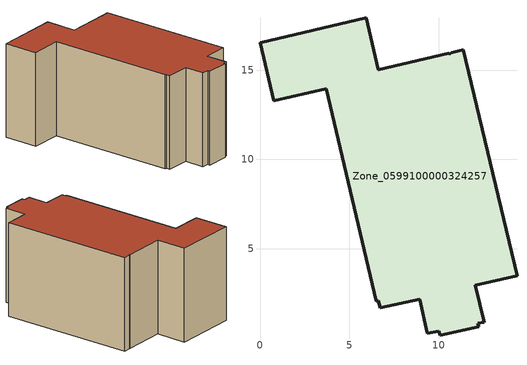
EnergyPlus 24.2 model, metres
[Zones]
Zone_0599100000324257
 floor ground (C_G): 9.38,0.27 8.93,2.18 6.73,1.69 6.63,2.08 6.52,2.05 3.7,13.97 0.78,13.28 0,16.54 5.95,17.95 6.63,15.03 10.58,15.96 10.64,15.89 10.71,15.99 11.38,16.15 14.39,3.5 12.06,2.95 12.55,0.89 12.21,0.82 12.26,0.64 10.09,0.15 10.01,0.4 z0
 wall outside (C_F): 14.39,3.5 11.38,16.15 10.71,15.99 10.64,15.89 10.58,15.96 6.63,15.03 5.95,17.95 0,16.54 0.78,13.28 3.7,13.97 6.52,2.05 6.63,2.08 6.73,1.69 8.93,2.18 9.38,0.27 10.01,0.4 10.09,0.15 12.26,0.64 12.21,0.82 12.55,0.89 12.06,2.95 14.39,3.5 z0:9.1
 roof outside (C_R): 12.26,0.64 12.21,0.82 12.55,0.89 12.06,2.95 14.39,3.5 11.38,16.15 10.71,15.99 10.64,15.89 10.58,15.96 6.63,15.03 5.95,17.95 0,16.54 0.78,13.28 3.7,13.97 6.52,2.05 6.63,2.08 6.73,1.69 8.93,2.18 9.38,0.27 10.01,0.4 10.09,0.15 z9.1
[BUILDING]
Pand.0599100000324257: North Axis=0; Terrain=City; Loads Convergence Tolerance Value=0.04; Temperature Convergence Tolerance Value=0.4; Solar Distribution=FullExterior; Maximum Number of Warmup Days=25; Minimum Number of Warmup Days=1
[Site:Location]
Rotterdam.The.Hague.AP_ZH_NLD Design_Conditions: Latitude=51.96; Longitude=4.45; Time Zone=1; Elevation=-4.5
[SITE:GROUNDTEMPERATURE:BUILDINGSURFACE]
18, 18, 18, 18, 18, 18, 18, 18, 18, 18, 18, 18
[MATERIAL] Thermal Absorptance=0.9; Solar Absorptance=0.7; Visible Absorptance=0.7
Name | Roughness | Thickness | Conductivity | Density | Specific Heat
G.D.1992-2005 | MediumSmooth | 0.15 | 0.06 | 540 | 1210
F.D.1992-2005 | Rough | 0.3 | 0.12 | 1920 | 840
R.D.1992-2005 | MediumRough | 0.2 | 0.08 | 1500 | 1000
[CONSTRUCTION]
C_G: G.D.1992-2005
C_F: F.D.1992-2005
C_R: R.D.1992-2005
[ZONE]
Zone_0599100000324257: Type=1; Multiplier=1; Ceiling Height=Autocalculate; Volume=Autocalculate; Floor Area=autocalculate; Part of Total Floor Area=Yes
[ZONEINFILTRATION:DESIGNFLOWRATE]
Infil_Zone_0599100000324257: Zone or ZoneList or Space or SpaceList=Zone_0599100000324257; Schedule=AlwaysOn; Design Flow Rate Calculation Method=Flow/Area; Flow Rate per Floor Area=0.0021; Constant Term Coefficient=1; Temperature Term Coefficient=0; Velocity Term Coefficient=0; Velocity Squared Term Coefficient=0
[HVACTEMPLATE:ZONE:IDEALLOADSAIRSYSTEM]
Zone_0599100000324257: Maximum Heating Supply Air Temperature=50; Minimum Cooling Supply Air Temperature=13; Maximum Heating Supply Air Humidity Ratio=0.0156; Minimum Cooling Supply Air Humidity Ratio=0.0077; Heating Limit=NoLimit; Cooling Limit=NoLimit; Dehumidification Control Type=ConstantSensibleHeatRatio; Cooling Sensible Heat Ratio=0.7; Dehumidification Setpoint=60; Humidification Control Type=None; Humidification Setpoint=30; Outdoor Air Method=None; Outdoor Air Flow Rate per Person=0.00944; Outdoor Air Flow Rate per Zone Floor Area=0; Outdoor Air Flow Rate per Zone=0; Demand Controlled Ventilation Type=None; Outdoor Air Economizer Type=NoEconomizer; Heat Recovery Type=None; Sensible Heat Recovery Effectiveness=0.7; Latent Heat Recovery Effectiveness=0.65
[ZONECONTROL:THERMOSTAT]
ThermostatControl_Zone_0599100000324257: Zone or ZoneList=Zone_0599100000324257; Control Type Schedule=DualSetpointControlType; Control 1=Thermostat_Zone_0599100000324257; Temperature Difference Between Cutout And Setpoint=0
[THERMOSTATSETPOINT:DUALSETPOINT]
Thermostat_Zone_0599100000324257: Heating Setpoint Temperature Schedule=HeatingSetpoint_Zone_0599100000324257; Cooling Setpoint Temperature Schedule=CoolingSetpoint_Zone_0599100000324257
[SCHEDULE:COMPACT]
HeatingSetpoint_Zone_0599100000324257: Through: 12/31, For: AllDays, Until: 24:00, 21
CoolingSetpoint_Zone_0599100000324257: Through: 12/31, For: AllDays, Until: 24:00, 24
DualSetpointControlType: Through: 12/31, For: AllDays, Until: 24:00, 4
AlwaysOn: Through: 12/31, For: AllDays, Until: 24:00, 1
